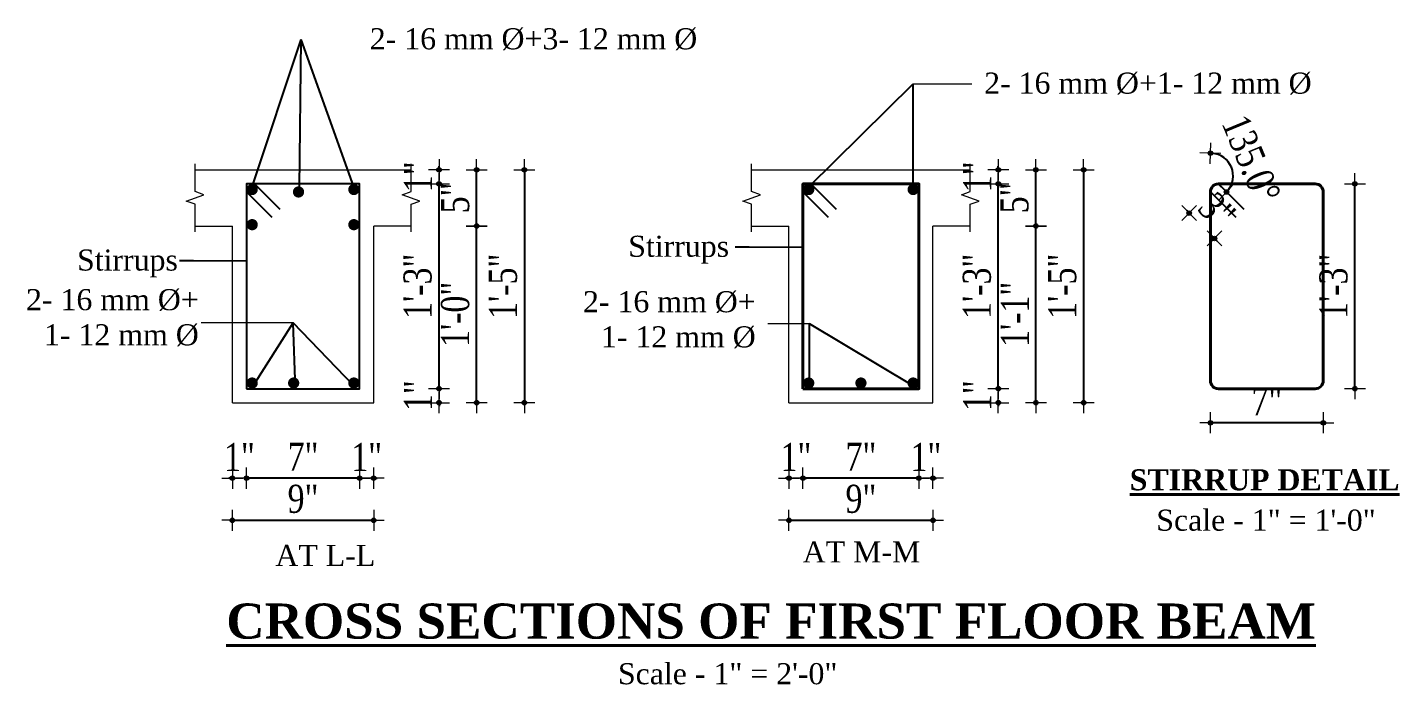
# Model space of a CAD drawing. Header units: feet. Extents: x 28652 to 66086, y -6769 to -640.
# Drawn here: x 55889.5 to 56280, y -1184.8 to -997.8 of the extents above; entities that cross this region are included whole.
import ezdxf

# ---------------------------------------------------------------- set-up
doc = ezdxf.new("R2010")
doc.units = ezdxf.units.FT
doc.header["$LTSCALE"] = 50
doc.header["$MEASUREMENT"] = 0
doc.header["$PDMODE"] = 34
for name, color, linetype, lineweight in [('DIMENSION', 142, 'Continuous', 13), ('SES-DIMENSION', 142, 'Continuous', 13), ('SES-Leader', 2, 'Continuous', 15), ('SES-REBARS', 1, 'Continuous', 40), ('SES-SLAB OUTLINE', 4, 'Continuous', 18), ('SES-TEXT', 3, 'Continuous', 20), ('SES-TitleText', 7, 'Continuous', 40)]:
    doc.layers.add(name, color=color, linetype=linetype, lineweight=lineweight)
doc.layers.add('SES-STIRRUP', color=10, linetype='Continuous')
doc.styles.add('1.8', font='times.ttf', dxfattribs={"width": 0.8, "height": 8})
doc.styles.add('SES-ARAIL', font='times.ttf', dxfattribs={"height": 6})
doc.styles.add('SES-Title Text', font='times.ttf', dxfattribs={"height": 10})
doc.dimstyles.new('1.2', dxfattribs={"dimscale": 0, "dimtxt": 8, "dimasz": 0.5, "dimexe": 2, "dimexo": 9, "dimgap": 2, "dimtad": 1, "dimdec": 0, "dimlfac": 0.25, "dimzin": 3, "dimdsep": 46, "dimlunit": 4, "dimtxsty": '1.8', "dimblk": 'DIM', "dimcen": 3, "dimdle": 3, "dimse1": 1, "dimse2": 1, "dimclrd": 256, "dimclre": 256, "dimclrt": 7, "dimadec": 1, "dimazin": 2, "dimtfac": 1, "dimtdec": 0, "dimtix": 1, "dimtofl": 0, "dimtmove": 2, "dimatfit": 3, "dimldrblk": 'ARW', "dimfxl": 2, "dimfrac": 2, "dimtolj": 2, "dimtzin": 0, "dimarcsym": 0})

# ---------------------------------------------------------------- blocks, each defined once
blk = doc.blocks.new('DIM')
at = {"layer": 'DIMENSION'}
h = blk.add_hatch(color=256, dxfattribs=at)
h.paths.add_polyline_path([(0, 1.284388833844787), (0, 0), (1.284388833844787, 0, 0.4142135623730951)])
h.paths.add_polyline_path([(1.284388833844787, 0), (0, 0), (0, -1.284388833844787, 0.4142135623730951)])
h.paths.add_polyline_path([(1.13686837721616e-13, 0), (-1.284388833844787, 0, 0.4142135623730951), (0, -1.284388833844787)])
h.paths.add_polyline_path([(1.13686837721616e-13, 1.284388833844787, 0.414213562373121), (-1.284388833844787, 0), (0, 0)])
for p, q in [((-6, 0), (6, 0)), ((0, 6), (0, -6))]:
    blk.add_line(p, q, dxfattribs=at)
blk.add_circle((0, 0), 1.284388833844787, dxfattribs=at)
blk = doc.blocks.new('*D596')
at = {"layer": 'Defpoints', "color": 0, "ltscale": 10, "transparency": 16777216}
for p in [(56226.19039225814, -1098.329326624913), (56258.3052982582, -1098.329326624913), (56226.19039225814, -1110.296217023209)]:
    blk.add_point(p, dxfattribs=at)
at = {"layer": 'SES-DIMENSION', "lineweight": -2, "ltscale": 10, "transparency": 16777216}
blk.add_line((56257.8052982582, -1110.296217023209), (56226.69039225814, -1110.296217023209), dxfattribs=at)
at = {"layer": 'SES-DIMENSION', "lineweight": -2, "ltscale": 10, "transparency": 16777216, "xscale": 0.5, "yscale": 0.5, "zscale": 0.5, "rotation": 180}
blk.add_blockref('DIM', (56226.19039225814, -1110.296217023209), dxfattribs=at)
at = {"layer": 'SES-DIMENSION', "lineweight": -2, "ltscale": 10, "transparency": 16777216, "xscale": 0.5, "yscale": 0.5, "zscale": 0.5}
blk.add_blockref('DIM', (56258.3052982582, -1110.296217023209), dxfattribs=at)
at = {"layer": 'SES-DIMENSION', "color": 7, "ltscale": 10, "transparency": 16777216, "insert": (56242.24784525817, -1104.215467203455), "char_height": 8, "attachment_point": 5, "style": '1.8'}
blk.add_mtext('\\A2;7"', dxfattribs=at)
blk = doc.blocks.new('ARW')
at = {"layer": 'DIMENSION'}
blk.add_lwpolyline([(-0.5, -5.653726727235242e-14, 0, 3, 0), (-5.5, 5.77618736261748e-14, 0, 0, 0), (-0.5, -5.653726727235242e-14, 0, 0, 0)], format="xyseb", dxfattribs=at)
blk = doc.blocks.new('*D597')
at = {"layer": 'Defpoints', "color": 0, "ltscale": 10, "transparency": 16777216}
for p in [(56252.42222118931, -1042.300993010773), (56267.31116988517, -1042.300993010773), (56252.42222118931, -1100.592068324703)]:
    blk.add_point(p, dxfattribs=at)
at = {"layer": 'SES-DIMENSION', "lineweight": -2, "ltscale": 10, "transparency": 16777216}
blk.add_line((56267.31116988517, -1100.092068324703), (56267.31116988517, -1042.800993010773), dxfattribs=at)
at = {"layer": 'SES-DIMENSION', "lineweight": -2, "ltscale": 10, "transparency": 16777216, "xscale": 0.5, "yscale": 0.5, "zscale": 0.5}
for p, rotation in [((56267.31116988517, -1042.300993010773), 90), ((56267.31116988517, -1100.592068324703), 270)]:
    blk.add_blockref('DIM', p, dxfattribs=dict(at, rotation=rotation))
at = {"layer": 'SES-DIMENSION', "color": 7, "ltscale": 10, "transparency": 16777216, "insert": (56261.24195575394, -1071.446530667754), "char_height": 8, "attachment_point": 5, "rotation": 90, "style": '1.8'}
blk.add_mtext('\\A2;1\'-3"', dxfattribs=at)
blk = doc.blocks.new('*D598')
at = {"layer": 'Defpoints', "color": 0, "ltscale": 10, "transparency": 16777216}
for p in [(56226.19039225813, -1044.563734710569), (56220.13873162527, -1050.615395343451), (56233.40288142626, -1051.776223878675)]:
    blk.add_point(p, dxfattribs=at)
at = {"layer": 'SES-DIMENSION', "lineweight": -2, "ltscale": 10, "transparency": 16777216}
for p, q in [((56219.78517823468, -1050.261841952859), (56219.43162484408, -1049.908288562267)), ((56227.70477418399, -1058.181437902149), (56228.05832757459, -1058.534991292741))]:
    blk.add_line(p, q, dxfattribs=at)
at = {"layer": 'SES-DIMENSION', "lineweight": -2, "ltscale": 10, "transparency": 16777216, "xscale": 0.5, "yscale": 0.5, "zscale": 0.5}
for p, rotation in [((56220.13873162527, -1050.615395343451), 315.0000000001012), ((56227.3512207934, -1057.827884511556), 135.0000000001012)]:
    blk.add_blockref('DIM', p, dxfattribs=dict(at, rotation=rotation))
at = {"layer": 'SES-DIMENSION', "color": 7, "ltscale": 10, "transparency": 16777216, "insert": (56228.036558678, -1049.930057458841), "char_height": 8, "attachment_point": 5, "rotation": 315.0000000001012, "style": '1.8'}
blk.add_mtext('\\A2;3"', dxfattribs=at)
blk = doc.blocks.new('*D599')
at = {"layer": 'Defpoints', "color": 0, "ltscale": 10, "transparency": 16777216}
for p in [(56228.45313395793, -1042.300993010776), (56232.64939800889, -1040.038251310973), (56226.19039225813, -1044.563734710558), (56235.66562312604, -1049.513482178871), (56226.19039225813, -1098.329326624913)]:
    blk.add_point(p, dxfattribs=at)
at = {"layer": 'SES-DIMENSION', "lineweight": -2, "ltscale": 10, "transparency": 16777216}
blk.add_arc((56226.19039225813, -1040.038251310976), 6.459005750763064, 319.4364486918271, 85.56355130818608, dxfattribs=at)
at = {"layer": 'SES-DIMENSION', "lineweight": -2, "ltscale": 10, "transparency": 16777216, "xscale": 0.5, "yscale": 0.5, "zscale": 0.5}
for p, rotation in [((56226.19039225813, -1033.57924556021), 177.7817756540903), ((56230.75759902422, -1044.605458077061), 227.2182243459229)]:
    blk.add_blockref('DIM', p, dxfattribs=dict(at, rotation=rotation))
at = {"layer": 'SES-DIMENSION', "color": 7, "ltscale": 10, "transparency": 16777216, "insert": (56237.77561577243, -1035.239494608242), "char_height": 8, "attachment_point": 5, "rotation": 292.5, "style": '1.8'}
blk.add_mtext('\\A2;135.0°', dxfattribs=at)
blk = doc.blocks.new('*D600')
at = {"layer": 'Defpoints', "color": 0, "ltscale": 10, "transparency": 16777216}
for p in [(55984.02339402294, -1109.300832005931), (55988.02339402294, -1113.300832005927), (55984.02339402294, -1126.051537390835)]:
    blk.add_point(p, dxfattribs=at)
at = {"layer": 'SES-DIMENSION', "lineweight": -2, "ltscale": 10, "transparency": 16777216}
for p, q in [((55983.52339402294, -1126.051537390835), (55983.02339402294, -1126.051537390835)), ((55988.52339402294, -1126.051537390835), (55989.02339402294, -1126.051537390835))]:
    blk.add_line(p, q, dxfattribs=at)
at = {"layer": 'SES-DIMENSION', "lineweight": -2, "ltscale": 10, "transparency": 16777216, "xscale": 0.5, "yscale": 0.5, "zscale": 0.5}
blk.add_blockref('DIM', (55984.02339402294, -1126.051537390835), dxfattribs=at)
at = {"layer": 'SES-DIMENSION', "lineweight": -2, "ltscale": 10, "transparency": 16777216, "xscale": 0.5, "yscale": 0.5, "zscale": 0.5, "rotation": 180}
blk.add_blockref('DIM', (55988.02339402294, -1126.051537390835), dxfattribs=at)
at = {"layer": 'SES-DIMENSION', "color": 7, "ltscale": 10, "transparency": 16777216, "insert": (55986.02339402294, -1120.051537390835), "char_height": 8, "attachment_point": 5, "style": '1.8'}
blk.add_mtext('\\A2;1"', dxfattribs=at)
blk = doc.blocks.new('*D601')
at = {"layer": 'Defpoints', "color": 0, "ltscale": 10, "transparency": 16777216}
for p in [(55951.8089603478, -1109.300832005931), (55984.02339402294, -1109.300832005931), (55951.8089603478, -1126.051537390835)]:
    blk.add_point(p, dxfattribs=at)
at = {"layer": 'SES-DIMENSION', "lineweight": -2, "ltscale": 10, "transparency": 16777216}
blk.add_line((55983.52339402294, -1126.051537390835), (55952.3089603478, -1126.051537390835), dxfattribs=at)
at = {"layer": 'SES-DIMENSION', "lineweight": -2, "ltscale": 10, "transparency": 16777216, "xscale": 0.5, "yscale": 0.5, "zscale": 0.5, "rotation": 180}
blk.add_blockref('DIM', (55951.8089603478, -1126.051537390835), dxfattribs=at)
at = {"layer": 'SES-DIMENSION', "lineweight": -2, "ltscale": 10, "transparency": 16777216, "xscale": 0.5, "yscale": 0.5, "zscale": 0.5}
blk.add_blockref('DIM', (55984.02339402294, -1126.051537390835), dxfattribs=at)
at = {"layer": 'SES-DIMENSION', "color": 7, "ltscale": 10, "transparency": 16777216, "insert": (55967.91617718537, -1119.97078757108), "char_height": 8, "attachment_point": 5, "style": '1.8'}
blk.add_mtext('\\A2;7"', dxfattribs=at)
blk = doc.blocks.new('*D602')
at = {"layer": 'Defpoints', "color": 0, "ltscale": 10, "transparency": 16777216}
for p in [(55951.8089603478, -1109.300832005931), (55947.80896034781, -1113.300832005927), (55947.80896034781, -1126.051537390835)]:
    blk.add_point(p, dxfattribs=at)
at = {"layer": 'SES-DIMENSION', "lineweight": -2, "ltscale": 10, "transparency": 16777216}
for p, q in [((55947.30896034781, -1126.051537390835), (55946.80896034781, -1126.051537390835)), ((55952.3089603478, -1126.051537390835), (55952.8089603478, -1126.051537390835))]:
    blk.add_line(p, q, dxfattribs=at)
at = {"layer": 'SES-DIMENSION', "lineweight": -2, "ltscale": 10, "transparency": 16777216, "xscale": 0.5, "yscale": 0.5, "zscale": 0.5}
blk.add_blockref('DIM', (55947.80896034781, -1126.051537390835), dxfattribs=at)
at = {"layer": 'SES-DIMENSION', "lineweight": -2, "ltscale": 10, "transparency": 16777216, "xscale": 0.5, "yscale": 0.5, "zscale": 0.5, "rotation": 180}
blk.add_blockref('DIM', (55951.8089603478, -1126.051537390835), dxfattribs=at)
at = {"layer": 'SES-DIMENSION', "color": 7, "ltscale": 10, "transparency": 16777216, "insert": (55949.80896034781, -1120.051537390835), "char_height": 8, "attachment_point": 5, "style": '1.8'}
blk.add_mtext('\\A2;1"', dxfattribs=at)
blk = doc.blocks.new('*D603')
at = {"layer": 'Defpoints', "color": 0, "ltscale": 10, "transparency": 16777216}
for p in [(55947.80896034781, -1113.300832005927), (55988.02339402294, -1113.300832005927), (55988.02339402294, -1138.060512968514)]:
    blk.add_point(p, dxfattribs=at)
at = {"layer": 'SES-DIMENSION', "lineweight": -2, "ltscale": 10, "transparency": 16777216}
blk.add_line((55948.30896034781, -1138.060512968514), (55987.52339402294, -1138.060512968514), dxfattribs=at)
at = {"layer": 'SES-DIMENSION', "lineweight": -2, "ltscale": 10, "transparency": 16777216, "xscale": 0.5, "yscale": 0.5, "zscale": 0.5, "rotation": 180}
blk.add_blockref('DIM', (55947.80896034781, -1138.060512968514), dxfattribs=at)
at = {"layer": 'SES-DIMENSION', "lineweight": -2, "ltscale": 10, "transparency": 16777216, "xscale": 0.5, "yscale": 0.5, "zscale": 0.5}
blk.add_blockref('DIM', (55988.02339402294, -1138.060512968514), dxfattribs=at)
at = {"layer": 'SES-DIMENSION', "color": 7, "ltscale": 10, "transparency": 16777216, "insert": (55967.91617718538, -1131.979763148759), "char_height": 8, "attachment_point": 5, "style": '1.8'}
blk.add_mtext('\\A2;9"', dxfattribs=at)
blk = doc.blocks.new('*D604')
at = {"layer": 'Defpoints', "color": 0, "ltscale": 10, "transparency": 16777216}
for p in [(55984.02339402297, -1100.592068324703), (56006.61950322294, -1100.592068324703), (55988.02339402297, -1104.592068324703)]:
    blk.add_point(p, dxfattribs=at)
at = {"layer": 'SES-DIMENSION', "lineweight": -2, "ltscale": 10, "transparency": 16777216}
for p, q in [((56006.61950322294, -1100.092068324703), (56006.61950322294, -1099.592068324703)), ((56006.61950322294, -1105.092068324703), (56006.61950322294, -1105.592068324703))]:
    blk.add_line(p, q, dxfattribs=at)
at = {"layer": 'SES-DIMENSION', "lineweight": -2, "ltscale": 10, "transparency": 16777216, "xscale": 0.5, "yscale": 0.5, "zscale": 0.5}
for p, rotation in [((56006.61950322294, -1100.592068324703), 270), ((56006.61950322294, -1104.592068324703), 90)]:
    blk.add_blockref('DIM', p, dxfattribs=dict(at, rotation=rotation))
at = {"layer": 'SES-DIMENSION', "color": 7, "ltscale": 10, "transparency": 16777216, "insert": (56000.61950322293, -1102.592068324718), "char_height": 8, "attachment_point": 5, "rotation": 90, "style": '1.8'}
blk.add_mtext('\\A2;1"', dxfattribs=at)
blk = doc.blocks.new('*D605')
at = {"layer": 'Defpoints', "color": 0, "ltscale": 10, "transparency": 16777216}
for p in [(55984.02339402297, -1042.300993010773), (56006.61950322294, -1042.300993010773), (55984.02339402297, -1100.592068324703)]:
    blk.add_point(p, dxfattribs=at)
at = {"layer": 'SES-DIMENSION', "lineweight": -2, "ltscale": 10, "transparency": 16777216}
blk.add_line((56006.61950322294, -1100.092068324703), (56006.61950322294, -1042.800993010773), dxfattribs=at)
at = {"layer": 'SES-DIMENSION', "lineweight": -2, "ltscale": 10, "transparency": 16777216, "xscale": 0.5, "yscale": 0.5, "zscale": 0.5}
for p, rotation in [((56006.61950322294, -1042.300993010773), 90), ((56006.61950322294, -1100.592068324703), 270)]:
    blk.add_blockref('DIM', p, dxfattribs=dict(at, rotation=rotation))
at = {"layer": 'SES-DIMENSION', "color": 7, "ltscale": 10, "transparency": 16777216, "insert": (56000.55028909171, -1071.446530667754), "char_height": 8, "attachment_point": 5, "rotation": 90, "style": '1.8'}
blk.add_mtext('\\A2;1\'-3"', dxfattribs=at)
blk = doc.blocks.new('*D606')
at = {"layer": 'Defpoints', "color": 0, "ltscale": 10, "transparency": 16777216}
for p in [(55998.65108957098, -1038.300993010777), (56006.61950322294, -1038.300993010777), (55984.02339402297, -1042.300993010773)]:
    blk.add_point(p, dxfattribs=at)
at = {"layer": 'SES-DIMENSION', "lineweight": -2, "ltscale": 10, "transparency": 16777216}
for p, q in [((56006.61950322294, -1037.800993010777), (56006.61950322294, -1037.300993010777)), ((56006.61950322294, -1042.800993010773), (56006.61950322294, -1043.300993010773))]:
    blk.add_line(p, q, dxfattribs=at)
at = {"layer": 'SES-DIMENSION', "lineweight": -2, "ltscale": 10, "transparency": 16777216, "xscale": 0.5, "yscale": 0.5, "zscale": 0.5}
for p, rotation in [((56006.61950322294, -1038.300993010777), 270), ((56006.61950322294, -1042.300993010773), 90)]:
    blk.add_blockref('DIM', p, dxfattribs=dict(at, rotation=rotation))
at = {"layer": 'SES-DIMENSION', "color": 7, "ltscale": 10, "transparency": 16777216, "insert": (56000.61950322293, -1040.300993010791), "char_height": 8, "attachment_point": 5, "rotation": 90, "style": '1.8'}
blk.add_mtext('\\A2;1"', dxfattribs=at)
blk = doc.blocks.new('*D607')
at = {"layer": 'Defpoints', "color": 0, "ltscale": 10, "transparency": 16777216}
for p in [(55998.65108957098, -1054.300993010773), (56017.32232280717, -1054.300993010773), (56003.61950322267, -1104.592068324703)]:
    blk.add_point(p, dxfattribs=at)
at = {"layer": 'SES-DIMENSION', "lineweight": -2, "ltscale": 10, "transparency": 16777216}
blk.add_line((56017.32232280717, -1104.092068324703), (56017.32232280717, -1054.800993010773), dxfattribs=at)
at = {"layer": 'SES-DIMENSION', "lineweight": -2, "ltscale": 10, "transparency": 16777216, "xscale": 0.5, "yscale": 0.5, "zscale": 0.5}
for p, rotation in [((56017.32232280717, -1054.300993010773), 90), ((56017.32232280717, -1104.592068324703), 270)]:
    blk.add_blockref('DIM', p, dxfattribs=dict(at, rotation=rotation))
at = {"layer": 'SES-DIMENSION', "color": 7, "ltscale": 10, "transparency": 16777216, "insert": (56011.25310867594, -1079.446530667754), "char_height": 8, "attachment_point": 5, "rotation": 90, "style": '1.8'}
blk.add_mtext('\\A2;1\'-0"', dxfattribs=at)
blk = doc.blocks.new('*D608')
at = {"layer": 'Defpoints', "color": 0, "ltscale": 10, "transparency": 16777216}
for p in [(56003.61950322267, -1038.300993010777), (56017.32232280717, -1038.300993010777), (55998.65108957098, -1054.300993010773)]:
    blk.add_point(p, dxfattribs=at)
at = {"layer": 'SES-DIMENSION', "lineweight": -2, "ltscale": 10, "transparency": 16777216}
blk.add_line((56017.32232280717, -1053.800993010773), (56017.32232280717, -1038.800993010777), dxfattribs=at)
at = {"layer": 'SES-DIMENSION', "lineweight": -2, "ltscale": 10, "transparency": 16777216, "xscale": 0.5, "yscale": 0.5, "zscale": 0.5}
for p, rotation in [((56017.32232280717, -1038.300993010777), 90), ((56017.32232280717, -1054.300993010773), 270)]:
    blk.add_blockref('DIM', p, dxfattribs=dict(at, rotation=rotation))
at = {"layer": 'SES-DIMENSION', "color": 7, "ltscale": 10, "transparency": 16777216, "insert": (56011.25310867594, -1046.300993010791), "char_height": 8, "attachment_point": 5, "rotation": 90, "style": '1.8'}
blk.add_mtext('\\A2;5"', dxfattribs=at)
blk = doc.blocks.new('*D609')
at = {"layer": 'Defpoints', "color": 0, "ltscale": 10, "transparency": 16777216}
for p in [(56014.3223228069, -1038.300993010777), (56014.3223228069, -1104.592068324703), (56030.92024462171, -1104.592068324703)]:
    blk.add_point(p, dxfattribs=at)
at = {"layer": 'SES-DIMENSION', "lineweight": -2, "ltscale": 10, "transparency": 16777216}
blk.add_line((56030.92024462171, -1038.800993010777), (56030.92024462171, -1104.092068324703), dxfattribs=at)
at = {"layer": 'SES-DIMENSION', "lineweight": -2, "ltscale": 10, "transparency": 16777216, "xscale": 0.5, "yscale": 0.5, "zscale": 0.5}
for p, rotation in [((56030.92024462171, -1038.300993010777), 90), ((56030.92024462171, -1104.592068324703), 270)]:
    blk.add_blockref('DIM', p, dxfattribs=dict(at, rotation=rotation))
at = {"layer": 'SES-DIMENSION', "color": 7, "ltscale": 10, "transparency": 16777216, "insert": (56024.85103049048, -1071.446530667755), "char_height": 8, "attachment_point": 5, "rotation": 90, "style": '1.8'}
blk.add_mtext('\\A2;1\'-5"', dxfattribs=at)
blk = doc.blocks.new('*D610')
at = {"layer": 'Defpoints', "color": 0, "ltscale": 10, "transparency": 16777216}
for p in [(56143.21011438008, -1109.300832005931), (56147.21011438008, -1113.300832005927), (56143.21011438008, -1126.051537390835)]:
    blk.add_point(p, dxfattribs=at)
at = {"layer": 'SES-DIMENSION', "lineweight": -2, "ltscale": 10, "transparency": 16777216}
for p, q in [((56142.71011438008, -1126.051537390835), (56142.21011438008, -1126.051537390835)), ((56147.71011438008, -1126.051537390835), (56148.21011438008, -1126.051537390835))]:
    blk.add_line(p, q, dxfattribs=at)
at = {"layer": 'SES-DIMENSION', "lineweight": -2, "ltscale": 10, "transparency": 16777216, "xscale": 0.5, "yscale": 0.5, "zscale": 0.5}
blk.add_blockref('DIM', (56143.21011438008, -1126.051537390835), dxfattribs=at)
at = {"layer": 'SES-DIMENSION', "lineweight": -2, "ltscale": 10, "transparency": 16777216, "xscale": 0.5, "yscale": 0.5, "zscale": 0.5, "rotation": 180}
blk.add_blockref('DIM', (56147.21011438008, -1126.051537390835), dxfattribs=at)
at = {"layer": 'SES-DIMENSION', "color": 7, "ltscale": 10, "transparency": 16777216, "insert": (56145.21011438008, -1120.051537390835), "char_height": 8, "attachment_point": 5, "style": '1.8'}
blk.add_mtext('\\A2;1"', dxfattribs=at)
blk = doc.blocks.new('*D611')
at = {"layer": 'Defpoints', "color": 0, "ltscale": 10, "transparency": 16777216}
for p in [(56110.21870758111, -1109.300832005931), (56143.21011438008, -1109.300832005931), (56110.21870758111, -1126.051537390835)]:
    blk.add_point(p, dxfattribs=at)
at = {"layer": 'SES-DIMENSION', "lineweight": -2, "ltscale": 10, "transparency": 16777216}
blk.add_line((56142.71011438008, -1126.051537390835), (56110.71870758111, -1126.051537390835), dxfattribs=at)
at = {"layer": 'SES-DIMENSION', "lineweight": -2, "ltscale": 10, "transparency": 16777216, "xscale": 0.5, "yscale": 0.5, "zscale": 0.5, "rotation": 180}
blk.add_blockref('DIM', (56110.21870758111, -1126.051537390835), dxfattribs=at)
at = {"layer": 'SES-DIMENSION', "lineweight": -2, "ltscale": 10, "transparency": 16777216, "xscale": 0.5, "yscale": 0.5, "zscale": 0.5}
blk.add_blockref('DIM', (56143.21011438008, -1126.051537390835), dxfattribs=at)
at = {"layer": 'SES-DIMENSION', "color": 7, "ltscale": 10, "transparency": 16777216, "insert": (56126.7144109806, -1119.97078757108), "char_height": 8, "attachment_point": 5, "style": '1.8'}
blk.add_mtext('\\A2;7"', dxfattribs=at)
blk = doc.blocks.new('*D612')
at = {"layer": 'Defpoints', "color": 0, "ltscale": 10, "transparency": 16777216}
for p in [(56110.21870758111, -1109.300832005931), (56106.21870758111, -1113.300832005927), (56106.21870758111, -1126.051537390835)]:
    blk.add_point(p, dxfattribs=at)
at = {"layer": 'SES-DIMENSION', "lineweight": -2, "ltscale": 10, "transparency": 16777216}
for p, q in [((56105.71870758111, -1126.051537390835), (56105.21870758111, -1126.051537390835)), ((56110.71870758111, -1126.051537390835), (56111.21870758111, -1126.051537390835))]:
    blk.add_line(p, q, dxfattribs=at)
at = {"layer": 'SES-DIMENSION', "lineweight": -2, "ltscale": 10, "transparency": 16777216, "xscale": 0.5, "yscale": 0.5, "zscale": 0.5}
blk.add_blockref('DIM', (56106.21870758111, -1126.051537390835), dxfattribs=at)
at = {"layer": 'SES-DIMENSION', "lineweight": -2, "ltscale": 10, "transparency": 16777216, "xscale": 0.5, "yscale": 0.5, "zscale": 0.5, "rotation": 180}
blk.add_blockref('DIM', (56110.21870758111, -1126.051537390835), dxfattribs=at)
at = {"layer": 'SES-DIMENSION', "color": 7, "ltscale": 10, "transparency": 16777216, "insert": (56108.21870758111, -1120.051537390835), "char_height": 8, "attachment_point": 5, "style": '1.8'}
blk.add_mtext('\\A2;1"', dxfattribs=at)
blk = doc.blocks.new('*D613')
at = {"layer": 'Defpoints', "color": 0, "ltscale": 10, "transparency": 16777216}
for p in [(56106.21870758111, -1113.300832005927), (56147.21011438008, -1113.300832005927), (56147.21011438008, -1138.060512968514)]:
    blk.add_point(p, dxfattribs=at)
at = {"layer": 'SES-DIMENSION', "lineweight": -2, "ltscale": 10, "transparency": 16777216}
blk.add_line((56106.71870758111, -1138.060512968514), (56146.71011438008, -1138.060512968514), dxfattribs=at)
at = {"layer": 'SES-DIMENSION', "lineweight": -2, "ltscale": 10, "transparency": 16777216, "xscale": 0.5, "yscale": 0.5, "zscale": 0.5, "rotation": 180}
blk.add_blockref('DIM', (56106.21870758111, -1138.060512968514), dxfattribs=at)
at = {"layer": 'SES-DIMENSION', "lineweight": -2, "ltscale": 10, "transparency": 16777216, "xscale": 0.5, "yscale": 0.5, "zscale": 0.5}
blk.add_blockref('DIM', (56147.21011438008, -1138.060512968514), dxfattribs=at)
at = {"layer": 'SES-DIMENSION', "color": 7, "ltscale": 10, "transparency": 16777216, "insert": (56126.7144109806, -1131.979763148759), "char_height": 8, "attachment_point": 5, "style": '1.8'}
blk.add_mtext('\\A2;9"', dxfattribs=at)
blk = doc.blocks.new('*D614')
at = {"layer": 'Defpoints', "color": 0, "ltscale": 10, "transparency": 16777216}
for p in [(56143.21011438011, -1100.592068324703), (56165.80622358008, -1100.592068324703), (56147.21011438011, -1104.592068324703)]:
    blk.add_point(p, dxfattribs=at)
at = {"layer": 'SES-DIMENSION', "lineweight": -2, "ltscale": 10, "transparency": 16777216}
for p, q in [((56165.80622358008, -1100.092068324703), (56165.80622358008, -1099.592068324703)), ((56165.80622358008, -1105.092068324703), (56165.80622358008, -1105.592068324703))]:
    blk.add_line(p, q, dxfattribs=at)
at = {"layer": 'SES-DIMENSION', "lineweight": -2, "ltscale": 10, "transparency": 16777216, "xscale": 0.5, "yscale": 0.5, "zscale": 0.5}
for p, rotation in [((56165.80622358008, -1100.592068324703), 270), ((56165.80622358008, -1104.592068324703), 90)]:
    blk.add_blockref('DIM', p, dxfattribs=dict(at, rotation=rotation))
at = {"layer": 'SES-DIMENSION', "color": 7, "ltscale": 10, "transparency": 16777216, "insert": (56159.80622358006, -1102.592068324718), "char_height": 8, "attachment_point": 5, "rotation": 90, "style": '1.8'}
blk.add_mtext('\\A2;1"', dxfattribs=at)
blk = doc.blocks.new('*D615')
at = {"layer": 'Defpoints', "color": 0, "ltscale": 10, "transparency": 16777216}
for p in [(56143.21011438011, -1042.300993010773), (56165.80622358008, -1042.300993010773), (56143.21011438011, -1100.592068324703)]:
    blk.add_point(p, dxfattribs=at)
at = {"layer": 'SES-DIMENSION', "lineweight": -2, "ltscale": 10, "transparency": 16777216}
blk.add_line((56165.80622358008, -1100.092068324703), (56165.80622358008, -1042.800993010773), dxfattribs=at)
at = {"layer": 'SES-DIMENSION', "lineweight": -2, "ltscale": 10, "transparency": 16777216, "xscale": 0.5, "yscale": 0.5, "zscale": 0.5}
for p, rotation in [((56165.80622358008, -1042.300993010773), 90), ((56165.80622358008, -1100.592068324703), 270)]:
    blk.add_blockref('DIM', p, dxfattribs=dict(at, rotation=rotation))
at = {"layer": 'SES-DIMENSION', "color": 7, "ltscale": 10, "transparency": 16777216, "insert": (56159.73700944884, -1071.446530667754), "char_height": 8, "attachment_point": 5, "rotation": 90, "style": '1.8'}
blk.add_mtext('\\A2;1\'-3"', dxfattribs=at)
blk = doc.blocks.new('*D616')
at = {"layer": 'Defpoints', "color": 0, "ltscale": 10, "transparency": 16777216}
for p in [(56157.83780992811, -1038.300993010777), (56165.80622358008, -1038.300993010777), (56143.21011438011, -1042.300993010773)]:
    blk.add_point(p, dxfattribs=at)
at = {"layer": 'SES-DIMENSION', "lineweight": -2, "ltscale": 10, "transparency": 16777216}
for p, q in [((56165.80622358008, -1037.800993010777), (56165.80622358008, -1037.300993010777)), ((56165.80622358008, -1042.800993010773), (56165.80622358008, -1043.300993010773))]:
    blk.add_line(p, q, dxfattribs=at)
at = {"layer": 'SES-DIMENSION', "lineweight": -2, "ltscale": 10, "transparency": 16777216, "xscale": 0.5, "yscale": 0.5, "zscale": 0.5}
for p, rotation in [((56165.80622358008, -1038.300993010777), 270), ((56165.80622358008, -1042.300993010773), 90)]:
    blk.add_blockref('DIM', p, dxfattribs=dict(at, rotation=rotation))
at = {"layer": 'SES-DIMENSION', "color": 7, "ltscale": 10, "transparency": 16777216, "insert": (56159.80622358006, -1040.300993010791), "char_height": 8, "attachment_point": 5, "rotation": 90, "style": '1.8'}
blk.add_mtext('\\A2;1"', dxfattribs=at)
blk = doc.blocks.new('*D617')
at = {"layer": 'Defpoints', "color": 0, "ltscale": 10, "transparency": 16777216}
for p in [(56157.83780992811, -1054.300993010773), (56176.5090431643, -1054.300993010773), (56162.8062235798, -1104.592068324703)]:
    blk.add_point(p, dxfattribs=at)
at = {"layer": 'SES-DIMENSION', "lineweight": -2, "ltscale": 10, "transparency": 16777216}
blk.add_line((56176.5090431643, -1104.092068324703), (56176.5090431643, -1054.800993010773), dxfattribs=at)
at = {"layer": 'SES-DIMENSION', "lineweight": -2, "ltscale": 10, "transparency": 16777216, "xscale": 0.5, "yscale": 0.5, "zscale": 0.5}
for p, rotation in [((56176.5090431643, -1054.300993010773), 90), ((56176.5090431643, -1104.592068324703), 270)]:
    blk.add_blockref('DIM', p, dxfattribs=dict(at, rotation=rotation))
at = {"layer": 'SES-DIMENSION', "color": 7, "ltscale": 10, "transparency": 16777216, "insert": (56170.50904316429, -1079.446530667754), "char_height": 8, "attachment_point": 5, "rotation": 90, "style": '1.8'}
blk.add_mtext('\\A2;1\'-1"', dxfattribs=at)
blk = doc.blocks.new('*D618')
at = {"layer": 'Defpoints', "color": 0, "ltscale": 10, "transparency": 16777216}
for p in [(56162.8062235798, -1038.300993010777), (56176.5090431643, -1038.300993010777), (56157.83780992811, -1054.300993010773)]:
    blk.add_point(p, dxfattribs=at)
at = {"layer": 'SES-DIMENSION', "lineweight": -2, "ltscale": 10, "transparency": 16777216}
blk.add_line((56176.5090431643, -1053.800993010773), (56176.5090431643, -1038.800993010777), dxfattribs=at)
at = {"layer": 'SES-DIMENSION', "lineweight": -2, "ltscale": 10, "transparency": 16777216, "xscale": 0.5, "yscale": 0.5, "zscale": 0.5}
for p, rotation in [((56176.5090431643, -1038.300993010777), 90), ((56176.5090431643, -1054.300993010773), 270)]:
    blk.add_blockref('DIM', p, dxfattribs=dict(at, rotation=rotation))
at = {"layer": 'SES-DIMENSION', "color": 7, "ltscale": 10, "transparency": 16777216, "insert": (56170.43982903307, -1046.300993010791), "char_height": 8, "attachment_point": 5, "rotation": 90, "style": '1.8'}
blk.add_mtext('\\A2;5"', dxfattribs=at)
blk = doc.blocks.new('*D619')
at = {"layer": 'Defpoints', "color": 0, "ltscale": 10, "transparency": 16777216}
for p in [(56173.50904316403, -1038.300993010777), (56173.50904316403, -1104.592068324703), (56190.10696497887, -1104.592068324703)]:
    blk.add_point(p, dxfattribs=at)
at = {"layer": 'SES-DIMENSION', "lineweight": -2, "ltscale": 10, "transparency": 16777216}
blk.add_line((56190.10696497887, -1038.800993010777), (56190.10696497887, -1104.092068324703), dxfattribs=at)
at = {"layer": 'SES-DIMENSION', "lineweight": -2, "ltscale": 10, "transparency": 16777216, "xscale": 0.5, "yscale": 0.5, "zscale": 0.5}
for p, rotation in [((56190.10696497887, -1038.300993010777), 90), ((56190.10696497887, -1104.592068324703), 270)]:
    blk.add_blockref('DIM', p, dxfattribs=dict(at, rotation=rotation))
at = {"layer": 'SES-DIMENSION', "color": 7, "ltscale": 10, "transparency": 16777216, "insert": (56184.03775084764, -1071.446530667755), "char_height": 8, "attachment_point": 5, "rotation": 90, "style": '1.8'}
blk.add_mtext('\\A2;1\'-5"', dxfattribs=at)

msp = doc.modelspace()

# ---------------------------------------------------------------- linework, layer by layer
at = {"layer": 'SES-Leader', "ltscale": 10}
for points in [[(56141.57415755467, -1013.867139790418), (56158.32267644801, -1013.867139790418)], [(55965.13013238467, -1081.814471154732), (55938.90679085008, -1081.814471154732)], [(56112.09611958991, -1082.122913089912), (56100.22722074023, -1082.122913089912)]]:
    msp.add_lwpolyline(points, dxfattribs=at)
at = {"layer": 'SES-REBARS', "ltscale": 10, "const_width": 1.6}
for points in [[(55953.44491717318, -1043.104258317337, 1), (55953.44491717318, -1044.704258317339, 1)], [(55982.38743719753, -1043.104258317337, -1), (55982.38743719753, -1044.704258317339, -1)], [(56111.85466440648, -1043.104258317337, 1), (56111.85466440648, -1044.704258317339, 1)], [(56141.57415755467, -1043.104258317337, -1), (56141.57415755467, -1044.704258317339, -1)], [(55966.63117483412, -1043.801913511488, -1), (55966.63117483412, -1045.40191351149, -1)], [(55953.44491717318, -1053.113079334242, 1), (55953.44491717318, -1054.713079334244, 1)], [(55982.38743719753, -1053.113079334242, -1), (55982.38743719753, -1054.713079334244, -1)], [(55953.44491717318, -1099.788803018142, -1), (55953.44491717318, -1098.18880301814, -1)], [(55965.24711482762, -1099.788803018142, 1), (55965.24711482762, -1098.18880301814, 1)], [(55982.38743719753, -1099.788803018142, 1), (55982.38743719753, -1098.18880301814, 1)], [(56111.85466440648, -1099.788803018142, -1), (56111.85466440648, -1098.18880301814, -1)], [(56126.7144109806, -1099.788803018142, -1), (56126.7144109806, -1098.18880301814, -1)], [(56141.57415755467, -1099.788803018142, 1), (56141.57415755467, -1098.18880301814, 1)]]:
    msp.add_lwpolyline(points, format="xyb", close=True, dxfattribs=at)
at = {"layer": 'SES-REBARS', "ltscale": 10}
msp.add_lwpolyline([(56110.21870758111, -1100.592068324702), (56143.21011438008, -1100.592068324702), (56143.21011438008, -1042.300993010773), (56110.21870758111, -1042.300993010773)], close=True, dxfattribs=at)
msp.add_lwpolyline([(56228.45313395794, -1100.592068324702), (56256.04255655842, -1100.592068324702, 0.4142135623730951), (56258.3052982582, -1098.329326624913), (56258.3052982582, -1044.563734710562, 0.4142135623730951), (56256.04255655842, -1042.300993010773), (56228.45313395794, -1042.300993010773, 0.4142135623730951), (56226.19039225814, -1044.563734710562), (56226.19039225814, -1098.329326624913, 0.4142135623730982)], format="xyb", close=True, dxfattribs=at)
at = {"layer": 'SES-SLAB OUTLINE', "ltscale": 10}
for p, q in [((55937.18126479979, -1038.300993010776), (55998.65108957095, -1038.300993010776)), ((56095.59101203308, -1038.300993010776), (56157.83780992808, -1038.300993010776)), ((55937.18126479979, -1054.300993010773), (55947.80896034781, -1054.300993010773)), ((55947.80896034781, -1104.592068324702), (55947.80896034781, -1054.300993010773)), ((55988.02339402294, -1104.592068324702), (55988.02339402294, -1054.300993010773)), ((55998.65108957095, -1054.300993010773), (55988.02339402294, -1054.300993010773)), ((56095.59101203308, -1054.300993010773), (56106.21870758111, -1054.300993010773)), ((56106.21870758111, -1104.592068324702), (56106.21870758111, -1054.300993010773)), ((56147.21011438008, -1104.592068324702), (56147.21011438008, -1054.300993010773)), ((56157.83780992808, -1054.300993010773), (56147.21011438008, -1054.300993010773)), ((55947.80896034781, -1104.592068324702), (55988.02339402294, -1104.592068324702)), ((56106.21870758111, -1104.592068324702), (56147.21011438008, -1104.592068324702))]:
    msp.add_line(p, q, dxfattribs=at)
for points in [[(55937.18126479979, -1055.980993010773), (55937.18126479979, -1048.115993010775), (55934.68792904163, -1047.208493010774), (55939.67460055795, -1045.393493010775), (55937.18126479979, -1044.485993010774), (55937.18126479979, -1036.620993010776)], [(55998.65108957095, -1055.980993010773), (55998.65108957095, -1048.115993010775), (56001.1444253291, -1047.208493010774), (55996.15775381277, -1045.393493010775), (55998.65108957095, -1044.485993010774), (55998.65108957095, -1036.620993010776)], [(56095.59101203308, -1055.980993010773), (56095.59101203308, -1048.115993010775), (56093.09767627493, -1047.208493010774), (56098.08434779124, -1045.393493010775), (56095.59101203308, -1044.485993010774), (56095.59101203308, -1036.620993010776)], [(56157.83780992808, -1055.980993010773), (56157.83780992808, -1048.115993010775), (56160.33114568624, -1047.208493010774), (56155.34447416992, -1045.393493010775), (56157.83780992808, -1044.485993010774), (56157.83780992808, -1036.620993010776)]]:
    msp.add_lwpolyline(points, dxfattribs=at)
at = {"layer": 'SES-STIRRUP', "ltscale": 10}
for p, q in [((55954.07170204757, -1042.300993010773), (55961.2841912157, -1049.513482178874)), ((55951.8089603478, -1044.563734710569), (55959.0214495159, -1051.776223878675))]:
    msp.add_line(p, q, dxfattribs=at)
at = {"layer": 'SES-STIRRUP', "color": 5, "ltscale": 10}
for p, q in [((56112.48144928088, -1042.300993010773), (56119.693938449, -1049.513482178874)), ((56228.45313395794, -1042.300993010773), (56235.66562312604, -1049.513482178874)), ((56110.21870758111, -1044.563734710569), (56117.43119674921, -1051.776223878675)), ((56226.19039225814, -1044.563734710569), (56233.40288142627, -1051.776223878675))]:
    msp.add_line(p, q, dxfattribs=at)
at = {"layer": 'SES-STIRRUP', "ltscale": 10}
msp.add_lwpolyline([(55951.8089603478, -1100.592068324702), (55984.02339402294, -1100.592068324702), (55984.02339402294, -1042.300993010773), (55951.8089603478, -1042.300993010773)], close=True, dxfattribs=at)

# ---------------------------------------------------------------- texts
at = {"layer": 'SES-TEXT', "ltscale": 10, "style": 'SES-ARAIL'}
for s, p in [('2- 16 mm %%C+3- 12 mm %%C ', (55986.90912033131, -1004.003372511357)), ('2- 16 mm %%C+1- 12 mm %%C ', (56161.78403306081, -1016.627030035252)), ('Stirrups', (56060.48325609566, -1063.057320941603)), ('Stirrups', (55903.59162973016, -1066.973354595197))]:
    msp.add_text(s, height=6, dxfattribs=at).set_placement(p)
at = {"layer": 'SES-TEXT', "linetype": 'ByBlock', "char_height": 6, "attachment_point": 1, "style": 'SES-ARAIL'}
for insert, width in [((55870.99027525054, -1072.251661955743), 67.24812317002215), ((56011.39358901708, -1072.835532590641), 85.3707387111499)]:
    msp.add_mtext('\\pxqr;2- 16 mm %%C+\\P1- 12 mm %%C ', dxfattribs=dict(at, insert=insert, width=width))
at = {"layer": 'SES-TitleText', "ltscale": 10, "style": 'SES-ARAIL'}
for s, p in [('Scale - 1" = 1\'-0"', (56210.78426115747, -1141.01415984382)), ('AT M-M', (56110.13371172454, -1150.062205095521)), ('AT L-L', (55960.05229007473, -1151.062205095521)), ('Scale - 1" = 2\'-0"', (56057.55648174553, -1184.71256291262))]:
    msp.add_text(s, height=6, dxfattribs=at).set_placement(p)
at = {"layer": 'SES-TitleText', "attachment_point": 1}
for s, insert, char_height, width, style in [('{\\fTimes New Roman|b1|i0|c0|p18;\\LSTIRRUP DETAIL}', (56203.22579869183, -1123.523479123211), 6, 181.4509954342511, 'SES-ARAIL'), ('{\\fTimes New Roman|b1|i0|c0|p18;\\LCROSS SECTIONS OF FIRST FLOOR BEAM }', (55946.07003290781, -1161.730253395017), 10, 521.0008809106512, 'SES-Title Text')]:
    msp.add_mtext(s, dxfattribs=dict(at, insert=insert, char_height=char_height, width=width, style=style))

# ---------------------------------------------------------------- dimensions: what is measured, and where the dimension line sits
at = {"layer": 'SES-DIMENSION', "ltscale": 10}
dim = msp.add_angular_dim_2l(base=(56232.64939800889, -1040.038251310973), line1=((56226.19039225814, -1044.563734710562), (56226.19039225814, -1098.329326624913)), line2=((56228.45313395794, -1042.300993010773), (56235.66562312604, -1049.513482178874)), dimstyle='1.2', override={"dimscale": 1, "dimdec": 1, "dimazin": 1}, dxfattribs=at)
dim.commit()
dim.dimension.update_dxf_attribs({"geometry": '*D599', "text_midpoint": (56237.77561577242, -1035.239494608228)})
for base, p1, p2, angle, picture, middle in [((56006.61950322294, -1038.300993010777), (55984.02339402294, -1042.300993010773), (55998.65108957095, -1038.300993010776), 90, '*D606', (56000.61950322293, -1040.300993010791)), ((56165.80622358008, -1038.300993010777), (56143.21011438008, -1042.300993010773), (56157.83780992808, -1038.300993010776), 90, '*D616', (56159.80622358006, -1040.300993010791)), ((56030.92024462171, -1104.592068324703), (56014.32232280687, -1038.300993010776), (56014.32232280687, -1104.592068324702), 90, '*D609', (56024.85103049048, -1071.446530667755)), ((56190.10696497887, -1104.592068324703), (56173.509043164, -1038.300993010776), (56173.509043164, -1104.592068324702), 90, '*D619', (56184.03775084764, -1071.446530667755)), ((56006.61950322294, -1042.300993010773), (55984.02339402294, -1100.592068324702), (55984.02339402294, -1042.300993010773), 90, '*D605', (56000.55028909171, -1071.446530667754)), ((56165.80622358008, -1042.300993010773), (56143.21011438008, -1100.592068324702), (56143.21011438008, -1042.300993010773), 90, '*D615', (56159.73700944884, -1071.446530667754)), ((56176.5090431643, -1054.300993010773), (56162.80622357977, -1104.592068324702), (56157.83780992808, -1054.300993010773), 90, '*D617', (56170.50904316429, -1079.446530667754)), ((56006.61950322294, -1100.592068324703), (55988.02339402294, -1104.592068324702), (55984.02339402294, -1100.592068324702), 90, '*D604', (56000.61950322293, -1102.592068324718)), ((56165.80622358008, -1100.592068324703), (56147.21011438008, -1104.592068324702), (56143.21011438008, -1100.592068324702), 90, '*D614', (56159.80622358006, -1102.592068324718)), ((55947.80896034781, -1126.051537390835), (55951.8089603478, -1109.300832005931), (55947.80896034781, -1113.300832005927), 180, '*D602', (55949.80896034781, -1120.051537390835)), ((55984.02339402294, -1126.051537390835), (55988.02339402294, -1113.300832005927), (55984.02339402294, -1109.300832005931), 180, '*D600', (55986.02339402294, -1120.051537390835)), ((56106.21870758111, -1126.051537390835), (56110.21870758111, -1109.300832005931), (56106.21870758111, -1113.300832005927), 180, '*D612', (56108.21870758111, -1120.051537390835)), ((56143.21011438008, -1126.051537390835), (56147.21011438008, -1113.300832005927), (56143.21011438008, -1109.300832005931), 180, '*D610', (56145.21011438008, -1120.051537390835))]:
    dim = msp.add_linear_dim(base=base, p1=p1, p2=p2, angle=angle, dimstyle='1.2', override={"dimscale": 1}, dxfattribs=at)
    dim.commit()
    dim.dimension.update_dxf_attribs({"geometry": picture, "text_midpoint": middle})
for base, p1, p2, angle, text, picture, middle in [((56017.32232280717, -1038.300993010777), (55998.65108957095, -1054.300993010773), (56003.61950322264, -1038.300993010776), 90, '5"', '*D608', (56011.25310867594, -1046.300993010791)), ((56176.5090431643, -1038.300993010777), (56157.83780992808, -1054.300993010773), (56162.80622357977, -1038.300993010776), 90, '5"', '*D618', (56170.43982903307, -1046.300993010791)), ((56017.32232280717, -1054.300993010773), (56003.61950322264, -1104.592068324702), (55998.65108957095, -1054.300993010773), 90, '1\'-0"', '*D607', (56011.25310867594, -1079.446530667754)), ((55951.8089603478, -1126.051537390835), (55984.02339402294, -1109.300832005931), (55951.8089603478, -1109.300832005931), 180, '7"', '*D601', (55967.91617718537, -1119.97078757108)), ((56110.21870758111, -1126.051537390835), (56143.21011438008, -1109.300832005931), (56110.21870758111, -1109.300832005931), 180, '7"', '*D611', (56126.7144109806, -1119.97078757108)), ((55988.02339402294, -1138.060512968514), (55947.80896034781, -1113.300832005927), (55988.02339402294, -1113.300832005927), 180, '9"', '*D603', (55967.91617718538, -1131.979763148759)), ((56147.21011438008, -1138.060512968514), (56106.21870758111, -1113.300832005927), (56147.21011438008, -1113.300832005927), 180, '9"', '*D613', (56126.7144109806, -1131.979763148759))]:
    dim = msp.add_linear_dim(base=base, p1=p1, p2=p2, angle=angle, text=text, dimstyle='1.2', override={"dimscale": 1}, dxfattribs=at)
    dim.commit()
    dim.dimension.update_dxf_attribs({"geometry": picture, "text_midpoint": middle})
for p1, p2, distance, picture, middle in [((56233.40288142627, -1051.776223878675), (56226.19039225814, -1044.563734710569), 8.558340541890749, '*D598', (56228.036558678, -1049.930057458841)), ((56252.42222118928, -1100.592068324702), (56252.42222118928, -1042.300993010773), -14.888948695894214, '*D597', (56261.24195575394, -1071.446530667754))]:
    dim = msp.add_aligned_dim(p1=p1, p2=p2, distance=distance, dimstyle='1.2', override={"dimscale": 1}, dxfattribs=at)
    dim.commit()
    dim.dimension.update_dxf_attribs({"geometry": picture, "text_midpoint": middle})
dim = msp.add_aligned_dim(p1=(56258.3052982582, -1098.329326624913), p2=(56226.19039225814, -1098.329326624913), distance=11.966890398296073, text='7"', dimstyle='1.2', override={"dimscale": 1}, dxfattribs=at)
dim.commit()
dim.dimension.update_dxf_attribs({"geometry": '*D596', "text_midpoint": (56242.24784525817, -1104.215467203455)})

# ---------------------------------------------------------------- leaders
at = {"layer": 'SES-Leader', "ltscale": 10}
for points in [[(55953.44491717318, -1043.104258317337), (55967.43117483412, -1001.243482266524)], [(55966.94215174537, -1043.316853939108), (55967.43117483412, -1001.243482266524)], [(55982.38743719753, -1043.104258317337), (55967.43117483412, -1001.243482266524)], [(56111.85466440648, -1043.104258317337), (56141.57415755467, -1013.867139790418)], [(56141.57415755467, -1043.104258317337), (56141.57415755467, -1013.867139790418)], [(56110.21870758111, -1060.384959357179), (56094.89942259018, -1060.307938042261), (56090.88492944826, -1060.307938042261)], [(55951.8089603478, -1064.300993010773), (55936.7294354028, -1064.223971695854), (55932.72078411208, -1064.223971695854)], [(55953.68637235661, -1099.751495219753), (55965.13013238467, -1081.814471154732)], [(55965.80896034781, -1100.592068324702), (55965.13013238467, -1081.814471154732)], [(55982.38743719753, -1099.788803018142), (55965.13013238467, -1081.814471154732)], [(56112.09611958991, -1099.751495219753), (56112.09611958991, -1082.122913089912)], [(56141.57415755467, -1099.788803018142), (56112.09611958991, -1082.122913089912)]]:
    msp.add_leader(points, dimstyle='1.2', override={"dimscale": 1, "dimasz": 6}, dxfattribs=at)

doc.saveas('drawing.dxf')
